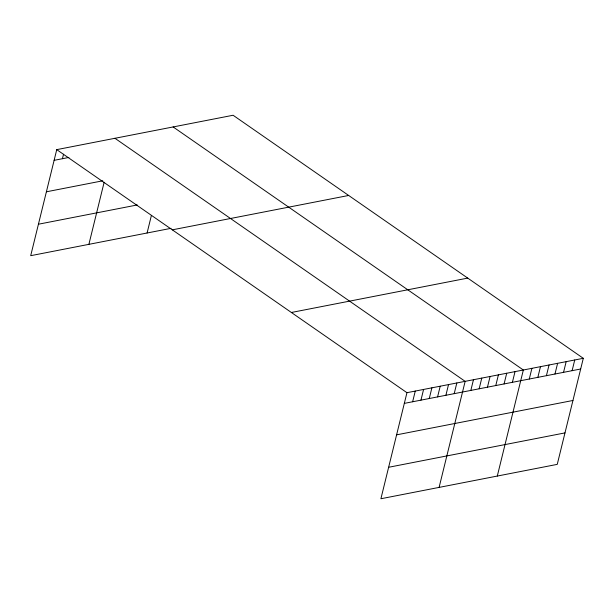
<?xml version="1.0" encoding="UTF-8"?>
<svg xmlns="http://www.w3.org/2000/svg" width="614" height="614" viewBox="0 0 614 614"><rect width="100%" height="100%" fill="white"/><g stroke="black" fill="none" stroke-linecap="round" stroke-linejoin="round"><path stroke-width="0.92" d="M583.3 358.315L406.952 392.691L380.903 498.745L557.251 464.368L583.3 358.315L233.097 115.255L56.749 149.632L30.7 255.685L171.076 228.324M62.436 158.704L63.534 154.252M88.892 244.341L104.142 182.251M147.091 232.998L151.382 215.514M412.639 401.763L415.264 391.072M420.951 400.144L423.583 389.453M429.263 398.524L431.895 387.833M437.582 396.905L440.207 386.206M445.894 395.286L448.519 384.587M454.206 393.658L456.831 382.967M439.102 487.401L465.151 381.348L114.941 138.288M470.831 390.42L473.463 379.728M479.15 388.8L481.775 378.109M487.462 387.181L490.087 376.482M495.774 385.561L498.399 374.862M504.086 383.942L506.711 373.243M512.398 382.315L515.031 371.623M497.294 476.057L523.343 370.004L173.14 126.944M529.283 379.03L531.908 368.331M537.849 377.357L540.474 366.665M546.414 375.691L549.039 364.992M554.979 374.018L557.604 363.327M563.545 372.353L566.169 361.654M572.11 370.679L574.735 359.988M54.124 160.331L68.898 157.445M46.395 191.798L102.738 180.808M38.429 224.217L137.267 204.953M172.319 229.843L348.66 195.467M291.389 312.48L467.73 278.104M404.327 403.383L580.675 369.006M396.598 434.85L572.946 400.474M388.631 467.277L564.98 432.901M56.749 149.632L406.952 392.691"/></g></svg>
